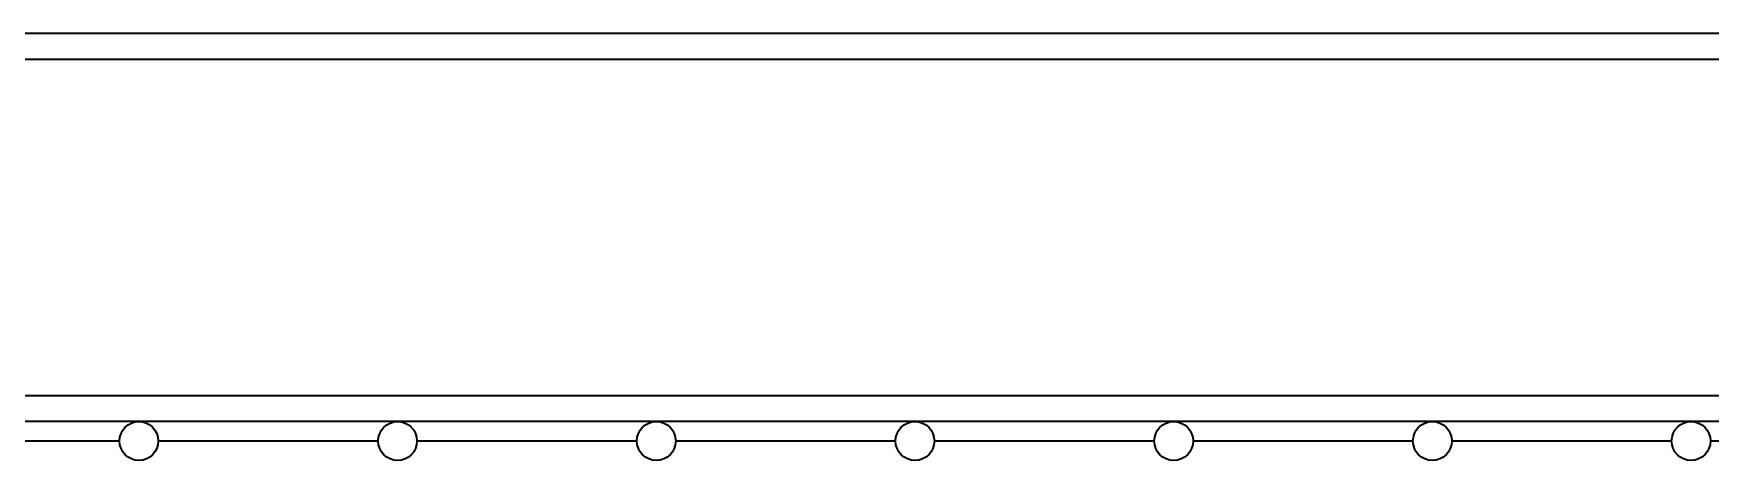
# Model space of a CAD drawing. Header units: millimetres. Extents: x 0 to 420, y 0 to 297.
# Drawn here: x 121.412 to 122.708, y 151.579 to 151.909 of the extents above; entities that cross this region are included whole.
import ezdxf

# ---------------------------------------------------------------- set-up
doc = ezdxf.new("R2010")
doc.units = ezdxf.units.MM

msp = doc.modelspace()

# ---------------------------------------------------------------- linework, layer by layer
at = {"color": 7, "linetype": 'Continuous', "lineweight": 35}
for p, q in [((129.6932, 151.9086), (121.0932, 151.9086)), ((129.6932, 151.8886), (121.0932, 151.8886)), ((129.6932, 151.6286), (121.0932, 151.6286)), ((129.6932, 151.6086), (121.0932, 151.6086)), ((121.3082, 151.5936), (121.4782, 151.5936)), ((121.5082, 151.5936), (121.6782, 151.5936)), ((121.7082, 151.5936), (121.8782, 151.5936)), ((121.9082, 151.5936), (122.0782, 151.5936)), ((122.1082, 151.5936), (122.2782, 151.5936)), ((122.3082, 151.5936), (122.4782, 151.5936)), ((122.5082, 151.5936), (122.6782, 151.5936)), ((122.7082, 151.5936), (122.8782, 151.5936))]:
    msp.add_line(p, q, dxfattribs=at)
for centre in [(121.4932, 151.5936), (121.6932, 151.5936), (121.8932, 151.5936), (122.0932, 151.5936), (122.2932, 151.5936), (122.4932, 151.5936), (122.6932, 151.5936)]:
    msp.add_circle(centre, 0.015, dxfattribs=at)

doc.saveas('drawing.dxf')
